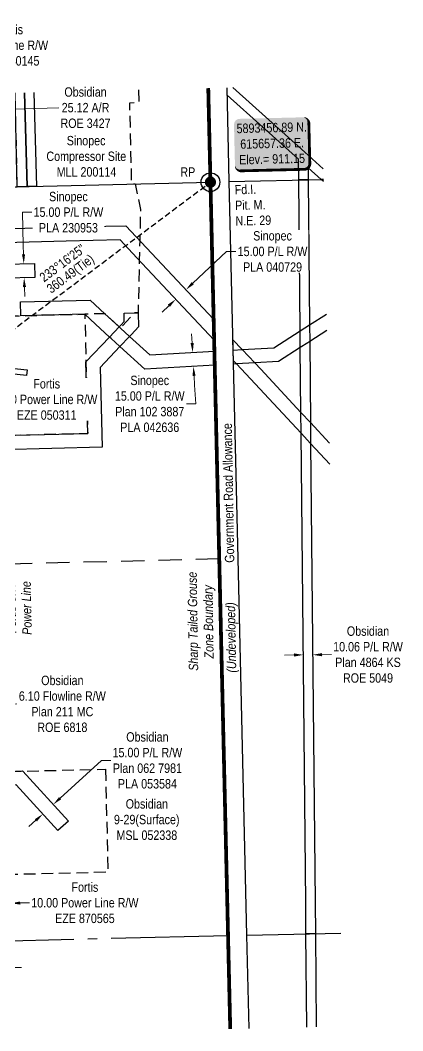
# Model space of a CAD drawing. Extents: x 614480 to 617433, y 5892532 to 5894399.
# Drawn here: x 615454 to 615863, y 5892552 to 5893630 of the extents above; entities that cross this region are included whole.
import ezdxf
from ezdxf.enums import TextEntityAlignment as Align

# ---------------------------------------------------------------- set-up
doc = ezdxf.new("R2010")
doc.units = 0
doc.header["$LTSCALE"] = 5
doc.header["$PDSIZE"] = 0.5
for name, pattern in [('DASHDOT2', [12.7, 6.35, -3.175, 0, -3.175]), ('foc-ACCESSROAD', [3.75, 2.5, -1.25]), ('foc-LSD', [8, 5, -3]), ('foc-QUARTERLINE', [33, 25, -3, 2, -3]), ('foc-TIELINE', [1.875, 1.25, -0.625])]:
    doc.linetypes.add(name, pattern=pattern)
doc.layers.get('Defpoints').update_dxf_attribs({"color": 9})
for name, color, linetype in [('35', 37, 'Continuous'), ('AS-POWER-T', 104, 'Continuous'), ('AS-WILDLIFE', 131, 'DASHDOT2'), ('AS-WILDLIFE-BLOCK', 131, 'Continuous'), ('C-RW', 13, 'Continuous'), ('C-WS', 13, 'foc-ACCESSROAD'), ('DAB_APPL', 7, 'Continuous'), ('DETAIL-T', 7, 'Continuous'), ('F-RW', 190, 'Continuous'), ('F-WS', 190, 'foc-ACCESSROAD'), ('L-BD', 7, 'Continuous'), ('L-MON', 1, 'Continuous'), ('L-QSEC', 8, 'foc-QUARTERLINE'), ('L-ROAD-T', 7, 'Continuous'), ('L-SEC', 7, 'Continuous'), ('L-SECTION-LSD', 7, 'foc-LSD'), ('L-TIE', 7, 'foc-TIELINE')]:
    doc.layers.add(name, color=color, linetype=linetype)
for name, color, linetype, lineweight in [('C-AR-T', 13, 'Continuous', 9), ('C-RW-T', 13, 'Continuous', 9), ('C-WS-T', 13, 'Continuous', 9), ('F-EZE-T', 190, 'Continuous', 9), ('F-RW-T', 190, 'Continuous', 9), ('F-WS-T', 190, 'Continuous', 9), ('T-TEXT', 48, 'Continuous', 18)]:
    doc.layers.add(name, color=color, linetype=linetype, lineweight=lineweight)
doc.styles.add('80', font='ARIALN.TTF', dxfattribs={"height": 10})
doc.styles.add('80CG', font='ARIALN.TTF', dxfattribs={"height": 10})
doc.styles.add('80L', font='ARIALN.TTF', dxfattribs={"height": 10})
doc.styles.add('80LS', font='ARIALNI.TTF', dxfattribs={"height": 10})
doc.styles.get("Standard").update_dxf_attribs({"font": 'ARIALN.TTF'})
doc.dimstyles.new('Compass 5 000', dxfattribs={"dimscale": 5, "dimtxt": 9, "dimasz": 2, "dimexe": 0.2, "dimexo": 0.0625, "dimgap": 0.5, "dimtad": 0, "dimtih": 1, "dimtoh": 1, "dimzin": 0, "dimdsep": 46, "dimtxsty": '80CG', "dimcen": 0.1, "dimse1": 1, "dimse2": 1, "dimclrd": 256, "dimclrt": 256, "dimaunit": 1, "dimadec": 4, "dimazin": 0, "dimtfac": 0.06, "dimtofl": 0, "dimtmove": 0, "dimatfit": 1, "dimfxl": 0.2, "dimtolj": 1, "dimtzin": 0, "dimlwd": -1, "dimarcsym": 0})

# ---------------------------------------------------------------- blocks, each defined once
blk = doc.blocks.new('*D601')
at = {"layer": 'C-AR-T', "transparency": 16777216}
for p, q in [((615402.7, 5892617.9), (615389.2, 5892617.6)), ((615445.5, 5892618.9), (615455.5, 5892619.2))]:
    blk.add_line(p, q, dxfattribs=at)
for points in [[(615402.6, 5892619.6), (615402.7, 5892616.3), (615412.7, 5892618.2)], [(615445.5, 5892620.6), (615445.6, 5892617.3), (615435.5, 5892618.7)]]:
    blk.add_solid(points, dxfattribs=at)
at = {"layer": 'Defpoints', "color": 0, "transparency": 16777216}
for p in [(615412.5, 5892624.6), (615412.7, 5892618.2), (615435.4, 5892625.2)]:
    blk.add_point(p, dxfattribs=at)
at = {"layer": 'C-AR-T', "transparency": 16777216, "insert": (615360.7, 5892617.6), "char_height": 10, "attachment_point": 5, "style": '80CG'}
blk.add_mtext('\\A1;Obsidian\\P25.12 A/R\\PROE 3429', dxfattribs=at)
blk = doc.blocks.new('*D602')
at = {"layer": 'C-AR-T', "transparency": 16777216}
for p, q in [((615388.5, 5893533.3), (615378.6, 5893533)), ((615433.7, 5893534.6), (615495.4, 5893536.4))]:
    blk.add_line(p, q, dxfattribs=at)
for points in [[(615388.5, 5893534.9), (615388.6, 5893531.6), (615398.5, 5893533.6)], [(615433.6, 5893536.2), (615433.7, 5893532.9), (615423.7, 5893534.3)]]:
    blk.add_solid(points, dxfattribs=at)
at = {"layer": 'Defpoints', "color": 0, "transparency": 16777216}
for p in [(615423.7, 5893534.3), (615398.8, 5893524), (615424, 5893524.8)]:
    blk.add_point(p, dxfattribs=at)
at = {"layer": 'C-AR-T', "transparency": 16777216, "insert": (615523.9, 5893536.4), "char_height": 10, "attachment_point": 5, "style": '80CG'}
blk.add_mtext('\\A1;Obsidian\\P25.12 A/R\\PROE 3427', dxfattribs=at)
blk = doc.blocks.new('*D604')
at = {"layer": 'C-RW-T', "transparency": 16777216}
for p, q in [((615496.7, 5892799.7), (615540.9, 5892840)), ((615540.9, 5892840), (615550.9, 5892840)), ((615470.8, 5892776.1), (615463.4, 5892769.4))]:
    blk.add_line(p, q, dxfattribs=at)
for points in [[(615495.6, 5892800.9), (615497.8, 5892798.5), (615489.3, 5892792.9)], [(615469.7, 5892777.3), (615472, 5892774.9), (615478.2, 5892782.8)]]:
    blk.add_solid(points, dxfattribs=at)
at = {"layer": 'Defpoints', "color": 0, "transparency": 16777216}
for p in [(615479.9, 5892803.3), (615468.8, 5892793.2), (615489.3, 5892792.9)]:
    blk.add_point(p, dxfattribs=at)
at = {"layer": 'C-RW-T', "transparency": 16777216, "insert": (615590, 5892840), "char_height": 10, "attachment_point": 5, "style": '80CG'}
blk.add_mtext('\\A1;Obsidian\\P15.00 P/L R/W\\PPlan 062 7981\\PPLA 053584', dxfattribs=at)
blk = doc.blocks.new('*D605')
at = {"layer": 'C-RW-T', "transparency": 16777216}
for p, q in [((615414.3, 5892899.6), (615404.4, 5892899.4)), ((615440.4, 5892900.1), (615450.4, 5892900.3))]:
    blk.add_line(p, q, dxfattribs=at)
for points in [[(615414.3, 5892901.3), (615414.4, 5892897.9), (615424.3, 5892899.8)], [(615440.4, 5892901.8), (615440.5, 5892898.4), (615430.4, 5892899.9)]]:
    blk.add_solid(points, dxfattribs=at)
at = {"layer": 'Defpoints', "color": 0, "transparency": 16777216}
for p in [(615424.3, 5892902), (615430.4, 5892902.1), (615430.4, 5892899.9)]:
    blk.add_point(p, dxfattribs=at)
at = {"layer": 'C-RW-T', "transparency": 16777216, "insert": (615499.1, 5892900.3), "char_height": 10, "attachment_point": 5, "style": '80CG'}
blk.add_mtext('\\A1;Obsidian\\P6.10 Flowline R/W\\PPlan 211 MC\\PROE 6818', dxfattribs=at)
blk = doc.blocks.new('*D607')
at = {"layer": 'C-RW-T', "transparency": 16777216}
for p, q in [((615746.6, 5892952.5), (615736.6, 5892952.4)), ((615776.6, 5892952.8), (615786.6, 5892952.9))]:
    blk.add_line(p, q, dxfattribs=at)
for points in [[(615746.5, 5892954.2), (615746.6, 5892950.8), (615756.6, 5892952.6)], [(615776.6, 5892954.5), (615776.6, 5892951.1), (615766.6, 5892952.7)]]:
    blk.add_solid(points, dxfattribs=at)
at = {"layer": 'Defpoints', "color": 0, "transparency": 16777216}
for p in [(615756.4, 5892965.4), (615766.5, 5892965.5), (615766.6, 5892952.7)]:
    blk.add_point(p, dxfattribs=at)
at = {"layer": 'C-RW-T', "transparency": 16777216, "insert": (615825.7, 5892952.9), "char_height": 10, "attachment_point": 5, "style": '80CG'}
blk.add_mtext('\\A1;Obsidian\\P10.06 P/L R/W\\PPlan 4864 KS\\PROE 5049', dxfattribs=at)
blk = doc.blocks.new('*D611')
at = {"layer": 'Defpoints', "color": 0, "transparency": 16777216}
for p in [(615434, 5892691.1), (615444, 5892691.3), (615444.1, 5892687.6)]:
    blk.add_point(p, dxfattribs=at)
at = {"layer": 'F-EZE-T', "transparency": 16777216}
for p, q in [((615424.1, 5892687.2), (615414.1, 5892687)), ((615454.1, 5892687.9), (615464.1, 5892688.1))]:
    blk.add_line(p, q, dxfattribs=at)
for points in [[(615424, 5892688.9), (615424.1, 5892685.6), (615434.1, 5892687.4)], [(615454, 5892689.5), (615454.1, 5892686.2), (615444.1, 5892687.6)]]:
    blk.add_solid(points, dxfattribs=at)
at = {"layer": 'F-EZE-T', "transparency": 16777216, "insert": (615523.2, 5892688.1), "char_height": 10, "attachment_point": 5, "style": '80CG'}
blk.add_mtext('\\A1;Fortis\\P10.00 Power Line R/W\\PEZE 870565', dxfattribs=at)
blk = doc.blocks.new('*D612')
at = {"layer": 'Defpoints', "color": 0, "transparency": 16777216}
for p in [(615408.3, 5893290.9), (615408.6, 5893285.9), (615412.9, 5893286.1)]:
    blk.add_point(p, dxfattribs=at)
at = {"layer": 'F-EZE-T', "transparency": 16777216}
for p, q in [((615412.1, 5893301.1), (615411.6, 5893311.1)), ((615413.4, 5893276.2), (615416.1, 5893225.1)), ((615416.1, 5893225.1), (615426.1, 5893225.1))]:
    blk.add_line(p, q, dxfattribs=at)
for points in [[(615413.8, 5893301.2), (615410.4, 5893301), (615412.6, 5893291.1)], [(615415.1, 5893276.3), (615411.7, 5893276.1), (615412.9, 5893286.1)]]:
    blk.add_solid(points, dxfattribs=at)
at = {"layer": 'F-EZE-T', "transparency": 16777216, "insert": (615482.4, 5893225.1), "char_height": 10, "attachment_point": 5, "style": '80CG', "bg_fill": 3, "box_fill_scale": 1.1, "bg_fill_color": 256, "bg_fill_true_color": 13158600, "bg_fill_transparency": 0}
blk.add_mtext('\\A1;Fortis\\P5.00 Power Line R/W\\PEZE 050311', dxfattribs=at)
blk = doc.blocks.new('*D621')
at = {"layer": 'Defpoints', "color": 0, "transparency": 16777216}
for p in [(615652.7, 5893276.1), (615639.2, 5893260.3), (615653.6, 5893261.2)]:
    blk.add_point(p, dxfattribs=at)
at = {"layer": 'F-RW-T', "transparency": 16777216}
for p, q in [((615637.8, 5893285.3), (615637.2, 5893295.3)), ((615639.8, 5893250.3), (615640.4, 5893240.4)), ((615641.6, 5893220.4), (615640.4, 5893240.4)), ((615631.6, 5893220.4), (615641.6, 5893220.4))]:
    blk.add_line(p, q, dxfattribs=at)
for points in [[(615639.5, 5893285.4), (615636.1, 5893285.2), (615638.4, 5893275.3)], [(615641.5, 5893250.4), (615638.2, 5893250.2), (615639.2, 5893260.3)]]:
    blk.add_solid(points, dxfattribs=at)
at = {"layer": 'F-RW-T', "transparency": 16777216, "insert": (615592.5, 5893220.4), "char_height": 10, "attachment_point": 5, "style": '80CG'}
blk.add_mtext('\\A1;Sinopec\\P15.00 P/L R/W\\PPlan 102 3887\\PPLA 042636', dxfattribs=at)
blk = doc.blocks.new('*D622')
at = {"layer": 'Defpoints', "color": 0, "transparency": 16777216}
for p in [(615619.7, 5893354.4), (615608.8, 5893344.1), (615631.2, 5893342.2)]:
    blk.add_point(p, dxfattribs=at)
at = {"layer": 'F-RW-T', "transparency": 16777216}
for p, q in [((615638.5, 5893349.1), (615674.6, 5893383)), ((615674.6, 5893383), (615684.6, 5893383)), ((615612.9, 5893325.1), (615605.7, 5893318.3))]:
    blk.add_line(p, q, dxfattribs=at)
for points in [[(615637.3, 5893350.3), (615639.6, 5893347.9), (615631.2, 5893342.2)], [(615611.8, 5893326.3), (615614.1, 5893323.9), (615620.2, 5893332)]]:
    blk.add_solid(points, dxfattribs=at)
at = {"layer": 'F-RW-T', "transparency": 16777216, "insert": (615723.7, 5893383), "char_height": 10, "attachment_point": 5, "style": '80CG', "bg_fill": 3, "box_fill_scale": 1.1, "bg_fill_color": 256, "bg_fill_true_color": 13158600, "bg_fill_transparency": 0}
blk.add_mtext('\\A1;Sinopec\\P15.00 P/L R/W\\PPLA 040729', dxfattribs=at)
blk = doc.blocks.new('*D626')
at = {"layer": 'Defpoints', "color": 0, "transparency": 16777216}
for p in [(615456.4, 5893369.9), (615457.9, 5893369.9), (615456.8, 5893354.9)]:
    blk.add_point(p, dxfattribs=at)
at = {"layer": 'F-RW-T', "transparency": 16777216}
for p, q in [((615466.5, 5893424.9), (615456.5, 5893424.9)), ((615456.5, 5893424.9), (615457.4, 5893389.9)), ((615457.7, 5893379.9), (615457.4, 5893389.9)), ((615458.6, 5893344.9), (615458.9, 5893334.9))]:
    blk.add_line(p, q, dxfattribs=at)
for points in [[(615459.3, 5893380), (615456, 5893379.9), (615457.9, 5893369.9)], [(615460.3, 5893345), (615456.9, 5893344.9), (615458.3, 5893354.9)]]:
    blk.add_solid(points, dxfattribs=at)
at = {"layer": 'F-RW-T', "transparency": 16777216, "insert": (615505.6, 5893424.9), "char_height": 10, "attachment_point": 5, "style": '80CG', "bg_fill": 3, "box_fill_scale": 1.1, "bg_fill_color": 256, "bg_fill_true_color": 13158600, "bg_fill_transparency": 0}
blk.add_mtext('\\A1;Sinopec\\P15.00 P/L R/W\\PPLA 230953', dxfattribs=at)
blk = doc.blocks.new('fdia')
at = {"color": 255, "const_width": 1}
blk.add_lwpolyline([(-0.5, 0, 1), (0.5, 0, 1)], format="xyb", close=True, dxfattribs=at)
blk = doc.blocks.new('Fdiaa')
blk.add_blockref('fdia', (0, 0))
blk = doc.blocks.new('fdib')
at = {"color": 1, "const_width": 1.6}
blk.add_lwpolyline([(-0.4, 0, 1), (0.4, 0, 1)], format="xyb", close=True, dxfattribs=at)
at = {"color": 1}
blk.add_circle((0, 0), 0.8, dxfattribs=at)
blk = doc.blocks.new('Fdibb')
blk.add_blockref('fdib', (0, 0))
blk = doc.blocks.new('fdicc')
for name in ['Fdibb', 'Fdiaa']:
    blk.add_blockref(name, (0, 0))
blk = doc.blocks.new('FDI')
blk.add_blockref('fdicc', (0, 0))
blk = doc.blocks.new('*U655')
h = blk.add_hatch(color=254)
edge = h.paths.add_edge_path()
edge.add_line((-34, -28.5), (34, -28.5))
edge.add_arc((34, -22.5), 6, 270, 360)
edge.add_line((40, -22.5), (40, 21))
edge.add_arc((34, 21), 6, 0, 90)
edge.add_line((34, 27), (-34, 27))
edge.add_arc((-34, 21), 6, 90, 180)
edge.add_line((-40, 21), (-40, -22.5))
edge.add_arc((-34, -22.5), 6, 180, 270)
at = {"color": 1, "flags": 128}
blk.add_lwpolyline([(-34, -28.5, 3, 3, 0), (34, -28.5, 3, 3, 0.414214), (40, -22.5, 3, 3, 0), (40, 21, 3, 0, 0.414214), (34, 27, 0, 0, 0), (-34, 27, 0, 0, 0.414214), (-40, 21, 0, 0, 0), (-40, -22.5, 0, 3, 0.414214)], format="xyseb", close=True, dxfattribs=at)
blk.add_lwpolyline([(-26.5, 0, 0, 10, 0), (0, 0, 5, 5, 0)], format="xyseb", dxfattribs=at)
at = {"color": 1, "style": '80'}
blk.add_attdef('ENTER_TEXT_001', (-36, -5), '', height=10, dxfattribs=at)

msp = doc.modelspace()

# ---------------------------------------------------------------- linework, layer by layer
at = {"layer": '35', "color": 3}
msp.add_circle((615657.357, 5893456.894), 10, dxfattribs=at)
at = {"layer": 'AS-WILDLIFE', "const_width": 4, "flags": 128}
msp.add_lwpolyline([(615655.009, 5893557.25), (615657.357, 5893456.894), (615676.172, 5892652.825), (615678.495, 5892553.553)], dxfattribs=at)
at = {"layer": 'C-RW', "flags": 128}
for points in [[(615778.133, 5893459.946), (615775.565, 5893459.884), (615761.588, 5893472.397), (615761.712, 5893459.547), (615751.66, 5893459.302), (615751.445, 5893481.484), (615675.301, 5893549.683), (615675.112, 5893557.748)], [(615681.197, 5893557.899), (615758.153, 5893488.975), (615777.873, 5893471.31)], [(615778.188, 5893457.537), (615775.565, 5893459.884), (615778.133, 5893459.946)], [(615423.901, 5893260.694), (615461.669, 5893256.672), (615460.958, 5893250.61), (615424.016, 5893254.552)], [(615760.386, 5892555.594), (615759.426, 5892654.961), (615769.48, 5892655.205), (615770.44, 5892555.844)]]:
    msp.add_lwpolyline(points, dxfattribs=at)
for points in [[(615769.48, 5892655.205), (615759.426, 5892654.961), (615759.105, 5892688.171), (615754.27, 5893189.022), (615754.056, 5893211.233), (615753.386, 5893280.557), (615753.21, 5893298.253), (615751.66, 5893459.302), (615761.712, 5893459.547), (615763.209, 5893304.642), (615763.38, 5893286.941), (615764.216, 5893200.359), (615764.431, 5893178.147), (615769.161, 5892688.268), (615769.48, 5892655.205)], [(615456.456, 5892828.976), (615456.892, 5892828.498), (615505.553, 5892775.137), (615494.454, 5892765.135), (615449.898, 5892813.827), (615441.449, 5892813.321), (615435.571, 5892813.218), (615432.037, 5892813.21), (615431.446, 5892813.089), (615425.953, 5892813), (615425.641, 5892827.992), (615431.135, 5892827.931), (615431.731, 5892827.982), (615435.205, 5892827.976), (615441.137, 5892828.173), (615456.456, 5892828.976)]]:
    msp.add_lwpolyline(points, close=True, dxfattribs=at)
at = {"layer": 'C-WS', "flags": 128}
for points in [[(615420.627, 5893331.348), (615420.884, 5893320.048), (615422.577, 5893320.092), (615422.725, 5893313.602), (615424.05, 5893313.635), (615434.051, 5893313.875), (615439.039, 5893313.996), (615453.261, 5893314.322), (615454.896, 5893314.377), (615523.125, 5893316.056), (615524.368, 5893265.221), (615526.236, 5893188.8), (615433.617, 5893186.514), (615425.251, 5893186.307), (615423.615, 5893186.267), (615423.93, 5893171.263), (615431.135, 5892827.918), (615431.447, 5892813.049), (615434.931, 5892646.997), (615430.902, 5892646.897), (615428.839, 5892646.847), (615411.994, 5892646.432), (615408.179, 5892807.407), (615407.584, 5892832.546), (615407.347, 5892842.549), (615402.785, 5893035.044), (615400.846, 5893100.48), (615400.378, 5893120.475), (615399.301, 5893170.684), (615398.979, 5893185.689), (615397.369, 5893251.64), (615397.081, 5893263.474), (615396.881, 5893271.654), (615396.675, 5893278.469), (615396.517, 5893285.286), (615396.401, 5893290.279), (615395.88, 5893312.828), (615395.472, 5893330.643), (615394.098, 5893391.038), (615393.757, 5893406.032), (615392.972, 5893440.587), (615392.746, 5893450.528), (615394.684, 5893450.576), (615398.839, 5893450.677), (615400.603, 5893450.721), (615417.902, 5893451.144), (615418.126, 5893441.286), (615418.47, 5893426.189), (615418.912, 5893406.751), (615419.253, 5893391.755), (615420.21, 5893349.666), (615420.551, 5893334.662), (615420.627, 5893331.348)], [(615545.177, 5892830.697), (615547.916, 5892720.721), (615443.446, 5892718.135), (615437.936, 5892717.998), (615435.577, 5892812.988), (615435.205, 5892827.976), (615441.139, 5892828.103), (615455.682, 5892828.468), (615545.177, 5892830.697)]]:
    msp.add_lwpolyline(points, close=True, dxfattribs=at)
at = {"layer": 'DAB_APPL', "flags": 128}
msp.add_lwpolyline([(615655.009, 5893557.25), (615657.354, 5893457.011), (615660.777, 5893310.744), (615661.303, 5893288.271), (615661.575, 5893276.658), (615661.926, 5893261.645), (615676.169, 5892652.942), (615678.495, 5892553.553)], dxfattribs=at)
at = {"layer": 'F-RW', "flags": 128}
for points in [[(615461.439, 5893452.209), (615450.966, 5893451.953), (615450.616, 5893466.961), (615448.677, 5893552.138)], [(615468.773, 5893552.636), (615471.441, 5893452.454), (615461.439, 5893452.209), (615458.771, 5893552.388)], [(615458.771, 5893552.388), (615461.439, 5893452.209)], [(615436.949, 5893407.267), (615502.843, 5893409.152), (615567.107, 5893410.392), (615578.09, 5893398.709), (615578.09, 5893398.709), (615660.777, 5893310.744), (615661.303, 5893288.271), (615578.64, 5893376.211), (615560.736, 5893395.258), (615503.064, 5893394.144), (615437.285, 5893392.269)], [(615433.617, 5893186.514), (615526.236, 5893188.8), (615524.368, 5893265.221), (615549.543, 5893291.716), (615559.883, 5893302.597), (615562.067, 5893304.895), (615565.297, 5893308.294), (615565.071, 5893317.096), (615576.074, 5893317.367), (615580.076, 5893317.466), (615580.459, 5893302.463), (615572.946, 5893294.556), (615570.951, 5893292.457), (615560.611, 5893281.575), (615539.523, 5893259.384)], [(615781.822, 5893298.723), (615763.38, 5893286.942), (615761.288, 5893285.605), (615753.386, 5893280.558), (615729.923, 5893265.571), (615704.613, 5893264.11), (615685.076, 5893262.981), (615682.014, 5893262.805), (615681.931, 5893266.327), (615681.663, 5893277.817), (615691.21, 5893278.369), (615725.146, 5893280.328), (615753.209, 5893298.253), (615763.209, 5893304.642), (615781.42, 5893316.275)], [(615785.087, 5893156.04), (615764.431, 5893178.147), (615754.27, 5893189.022), (615700.077, 5893247.023), (615685.076, 5893262.981), (615681.931, 5893266.327), (615681.663, 5893277.817), (615681.406, 5893288.799), (615691.21, 5893278.369), (615704.613, 5893264.11), (615711.028, 5893257.286), (615754.056, 5893211.234), (615764.217, 5893200.36), (615784.571, 5893178.575)], [(615539.523, 5893259.384), (615541.605, 5893174.166), (615433.932, 5893171.509), (615423.93, 5893171.263), (615417.836, 5893171.12), (615399.301, 5893170.684), (615384.342, 5893170.333), (615382.968, 5893226.579), (615368.533, 5893241.402), (615019.049, 5893220.407), (614868.777, 5893211.379), (614858.201, 5893198.365), (614761.585, 5893079.47)]]:
    msp.add_lwpolyline(points, dxfattribs=at)
for points in [[(615394.958, 5893353.25), (615373.412, 5893352.679), (615373.015, 5893367.668), (615394.617, 5893368.24), (615396.539, 5893368.291), (615402.582, 5893368.451), (615419.772, 5893368.907), (615422.81, 5893368.988), (615432.811, 5893369.253), (615437.798, 5893369.385), (615469.405, 5893370.222), (615469.802, 5893355.233), (615438.133, 5893354.394), (615433.147, 5893354.262), (615423.145, 5893353.997), (615420.113, 5893353.916), (615402.943, 5893353.461), (615396.877, 5893353.3), (615394.958, 5893353.25)], [(615544.657, 5893316.593), (615559.883, 5893302.597), (615561.297, 5893301.297), (615570.951, 5893292.457), (615592.574, 5893272.655), (615661.575, 5893276.658), (615661.926, 5893261.645), (615587.113, 5893257.305), (615560.611, 5893281.575), (615551.15, 5893290.238), (615549.543, 5893291.716), (615534.5, 5893305.543), (615523.125, 5893316.056), (615454.895, 5893314.396), (615454.379, 5893329.435), (615528.756, 5893331.208), (615544.657, 5893316.593)]]:
    msp.add_lwpolyline(points, close=True, dxfattribs=at)
at = {"layer": 'F-WS', "flags": 128}
msp.add_lwpolyline([(615580.509, 5893555.404), (615580.837, 5893541.564), (615570.844, 5893541.325), (615572.893, 5893454.94), (615576.887, 5893455.038), (615582.588, 5893427.883), (615581.834, 5893394.726), (615581.347, 5893373.331), (615580.076, 5893317.466), (615576.036, 5893317.366), (615561.281, 5893301.34), (615559.887, 5893302.611), (615544.69, 5893316.576), (615523.125, 5893316.056), (615454.895, 5893314.414), (615453.259, 5893314.375), (615439.039, 5893314.014), (615434.051, 5893313.889), (615424.05, 5893313.636), (615422.725, 5893313.602), (615421.031, 5893313.557), (615420.884, 5893320.048), (615420.627, 5893331.348), (615420.551, 5893334.662), (615420.235, 5893348.568), (615423.266, 5893348.641), (615433.268, 5893348.882), (615438.254, 5893349.001), (615438.23, 5893350.07), (615437.285, 5893392.269), (615437.258, 5893393.472), (615436.949, 5893407.267), (615436.921, 5893408.477), (615436.516, 5893426.593), (615436.478, 5893428.297), (615431.493, 5893428.177), (615421.489, 5893427.937), (615418.432, 5893427.863), (615418.126, 5893441.286), (615417.902, 5893451.144), (615420.968, 5893451.219), (615425.759, 5893451.336), (615431.174, 5893451.469), (615435.956, 5893451.585), (615450.966, 5893451.953), (615450.616, 5893466.961), (615448.67, 5893552.138)], dxfattribs=at)
at = {"layer": 'L-QSEC', "flags": 128}
for points in [[(615676.169, 5892652.942), (614772.803, 5892630.733)], [(615696.273, 5892653.431), (615796.532, 5892655.869)]]:
    msp.add_lwpolyline(points, dxfattribs=at)
at = {"layer": 'L-SEC', "flags": 128}
for points in [[(615655.009, 5893557.25), (615657.354, 5893457.011)], [(615677.457, 5893457.501), (615675.111, 5893557.748)], [(614809.501, 5893436.447), (615255.012, 5893447.176), (615657.354, 5893457.011)], [(615657.354, 5893457.011), (615666.762, 5893054.976), (615676.169, 5892652.942)], [(615677.457, 5893457.501), (615778.133, 5893459.953)], [(615696.273, 5892653.431), (615686.866, 5893055.466), (615677.457, 5893457.501)], [(615676.169, 5892652.942), (615678.495, 5892553.553)], [(615698.599, 5892554.054), (615696.273, 5892653.431)]]:
    msp.add_lwpolyline(points, dxfattribs=at)
at = {"layer": 'L-SECTION-LSD', "flags": 128}
msp.add_lwpolyline([(615666.762, 5893054.976), (614861.976, 5893035.241)], dxfattribs=at)

# ---------------------------------------------------------------- block references
at = {"layer": 'DETAIL-T', "color": 211}
ref = msp.add_blockref('*U655', (615723.002, 5893498.32), dxfattribs=dict(at, rotation=1.379503004874598))
ref.add_attrib('ENTER_TEXT_001', '5893456.89 N.', (615685.41, 5893509.19), dxfattribs={"layer": '0', "color": 1, "height": 10, "rotation": 1.379503, "style": '80'})
ref.add_attrib('ENTER_TEXT_002', '615657.36 E.', (615689.335, 5893492.573), dxfattribs={"layer": '0', "color": 1, "height": 10, "rotation": 1.379503, "style": '80'})
ref.add_attrib('ENTER_TEXT_003', 'Elev.= 911.15', (615688.124, 5893475.831), dxfattribs={"layer": '0', "color": 1, "height": 10, "rotation": 1.379503, "style": '80'})
at = {"layer": 'L-MON', "xscale": 5.00000000000002, "yscale": 5.00000000000002, "zscale": 5.00000000000002}
msp.add_blockref('FDI', (615657.357, 5893456.894), dxfattribs=at)

# ---------------------------------------------------------------- texts
at = {"layer": 'AS-POWER-T', "insert": (615439.865, 5892973.203), "char_height": 10, "attachment_point": 1, "rotation": 91.202343, "style": '80L'}
msp.add_mtext_dynamic_manual_height_columns('\\pi2.55341;{\\fArial Narrow|b0|i1|c0|p34;Fortis O/H\\P\\pi0.32626;Power Line}', width=57.1191, gutter_width=50, heights=[0], dxfattribs=at)
at = {"layer": 'AS-WILDLIFE-BLOCK', "insert": (615634.405, 5892927.287), "char_height": 10, "attachment_point": 1, "rotation": 90.868111, "style": '80L'}
msp.add_mtext_dynamic_manual_height_columns('\\pi8.23978;{\\fArial Narrow|b0|i1|c0|p34;Sharp Tailed Grouse \\P\\pi21.16952;Zone Boundary}', width=121.09074, gutter_width=50, heights=[0], dxfattribs=at)
at = {"layer": 'C-WS-T', "insert": (615550.806, 5892798.609), "char_height": 10, "attachment_point": 1, "style": '80L'}
msp.add_mtext_dynamic_manual_height_columns('\\pi15.98793;Obsidian\\P\\pi3.46405;9-29(Surface)\\P\\pi6.1073;MSL 052338', width=75.80941, gutter_width=50, heights=[0], dxfattribs=at)
at = {"layer": 'L-BD'}
for s, height, p in [('233°16\'25"', 9.9962, (615499.141, 5893370.732)), ('360.49(Tie)', 9.99621, (615507.66, 5893359.315))]:
    msp.add_text(s, height=height, rotation=36.726672, dxfattribs=at).set_placement(p, align=Align.MIDDLE_CENTER)
at = {"layer": 'L-ROAD-T', "style": '80L'}
msp.add_text('Government Road Allowance', height=10, rotation=91.029283, dxfattribs=at).set_placement((615676.53, 5893125.369), align=Align.MIDDLE_CENTER)
at = {"layer": 'T-TEXT', "style": '80LS'}
msp.add_text('(Undeveloped)', height=10, rotation=91.029283, dxfattribs=at).set_placement((615679.299, 5892971.206), align=Align.MIDDLE_CENTER)

# ---------------------------------------------------------------- dimensions: what is measured, and where the dimension line sits
at = {"layer": 'C-AR-T'}
for base, p1, p2, angle, text, picture, middle in [((615423.695, 5893534.292), (615398.817, 5893524.042), (615423.969, 5893524.765), 1.64664, 'Obsidian\\P25.12 A/R\\PROE 3427', '*D602', (615523.886, 5893536.352)), ((615412.664, 5892618.164), (615435.389, 5892625.178), (615412.511, 5892624.636), 181.357433, 'Obsidian\\P25.12 A/R\\PROE 3429', '*D601', (615360.69, 5892617.609))]:
    dim = msp.add_linear_dim(base=base, p1=p1, p2=p2, angle=angle, text=text, dimstyle='Compass 5 000', dxfattribs=at)
    dim.commit()
    dim.dimension.update_dxf_attribs({"geometry": picture, "text_midpoint": middle, "dimtype": 161})
at = {"layer": 'C-RW-T', "color": 5}
dim = msp.add_aligned_dim(p1=(615756.429, 5892965.424), p2=(615766.484, 5892965.521), distance=-12.813, text='Obsidian\\P10.06 P/L R/W\\PPlan 4864 KS\\PROE 5049', dimstyle='Compass 5 000', dxfattribs=at)
dim.commit()
dim.dimension.update_dxf_attribs({"geometry": '*D607', "text_midpoint": (615825.692, 5892952.902)})
at = {"layer": 'C-RW-T'}
dim = msp.add_aligned_dim(p1=(615424.307, 5892901.984), p2=(615430.391, 5892902.094), distance=-2.19, text='Obsidian\\P6.10 Flowline R/W\\PPlan 211 MC\\PROE 6818', dimstyle='Compass 5 000', dxfattribs=at)
dim.commit()
dim.dimension.update_dxf_attribs({"geometry": '*D605', "text_midpoint": (615499.145, 5892900.266)})
dim = msp.add_linear_dim(base=(615489.312, 5892792.947), p1=(615468.806, 5892793.164), p2=(615479.893, 5892803.275), angle=42.362211, text='Obsidian\\P15.00 P/L R/W\\PPlan 062 7981\\PPLA 053584', dimstyle='Compass 5 000', dxfattribs=at)
dim.commit()
dim.dimension.update_dxf_attribs({"geometry": '*D604', "text_midpoint": (615589.979, 5892839.985), "dimtype": 161})
at = {"layer": 'F-EZE-T'}
dim = msp.add_aligned_dim(p1=(615434.005, 5892691.103), p2=(615444.009, 5892691.313), distance=-3.67, text='Fortis\\P10.00 Power Line R/W\\PEZE 870565', dimstyle='Compass 5 000', dxfattribs=at)
dim.commit()
dim.dimension.update_dxf_attribs({"geometry": '*D611', "text_midpoint": (615523.222, 5892688.064)})
at = {"layer": 'F-RW-T'}
dim = msp.add_linear_dim(base=(615639.244, 5893260.329), p1=(615652.745, 5893276.146), p2=(615653.615, 5893261.163), angle=273.320519, text='Sinopec\\P15.00 P/L R/W\\PPlan 102 3887\\PPLA 042636', dimstyle='Compass 5 000', override={"dimtmove": 1}, dxfattribs=at)
dim.commit()
dim.dimension.update_dxf_attribs({"geometry": '*D621', "text_midpoint": (615635.469, 5893220.4), "dimtype": 161})

# ---------------------------------------------------------------- next in the draw order: texts
at = {"layer": '35', "color": 3, "insert": (615633.135, 5893467.766), "char_height": 10, "attachment_point": 5, "style": '80', "bg_fill": 3, "box_fill_scale": 1.15, "bg_fill_color": 256, "bg_fill_transparency": 0}
msp.add_mtext('RP', dxfattribs=at)
at = {"layer": 'F-WS-T', "insert": (615400.728, 5893624.734), "char_height": 10, "attachment_point": 1, "style": '80L', "bg_fill": 2}
msp.add_mtext_dynamic_manual_height_columns('\\pi27.75805;Fortis\\P\\pi0.48997;Power Line R/W\\P\\pi10.22394;EZE 040145', width=82.75348, gutter_width=50, heights=[0], dxfattribs=at)

# ---------------------------------------------------------------- next in the draw order: linework, layer by layer
at = {"layer": 'L-TIE'}
msp.add_line((615368.533, 5893241.402), (615657.357, 5893456.894), dxfattribs=at)

# ---------------------------------------------------------------- next in the draw order: dimensions: what is measured, and where the dimension line sits
at = {"layer": 'F-EZE-T', "color": 5}
dim = msp.add_linear_dim(base=(615412.882, 5893286.15), p1=(615408.316, 5893290.908), p2=(615408.579, 5893285.923), angle=273.02293, text='Fortis\\P5.00 Power Line R/W\\PEZE 050311', dimstyle='Compass 5 000', override={"dimtfill": 1}, dxfattribs=at)
dim.commit()
dim.dimension.update_dxf_attribs({"geometry": '*D612', "text_midpoint": (615482.447, 5893225.081), "dimtype": 161})
at = {"layer": 'F-RW-T'}
for base, p1, p2, angle, text, override, picture, middle in [((615457.938, 5893369.918), (615456.803, 5893354.889), (615456.406, 5893369.878), 91.518072, 'Sinopec\\P15.00 P/L R/W\\PPLA 230953', {"dimtmove": 1, "dimtfill": 1}, '*D626', (615460.767, 5893424.922)), ((615631.168, 5893342.243), (615608.787, 5893344.14), (615619.722, 5893354.419), 43.228824, 'Sinopec\\P15.00 P/L R/W\\PPLA 040729', {"dimtfill": 1}, '*D622', (615723.651, 5893383.038))]:
    dim = msp.add_linear_dim(base=base, p1=p1, p2=p2, angle=angle, text=text, dimstyle='Compass 5 000', override=override, dxfattribs=at)
    dim.commit()
    dim.dimension.update_dxf_attribs({"geometry": picture, "text_midpoint": middle, "dimtype": 161})

# ---------------------------------------------------------------- next in the draw order: texts
at = {"layer": 'F-WS-T', "insert": (615480.496, 5893506.249), "char_height": 10, "attachment_point": 1, "style": '80L', "bg_fill": 3, "box_fill_scale": 1.1, "bg_fill_color": 256, "bg_fill_transparency": 0}
msp.add_mtext_dynamic_manual_height_columns('\\pi23.32337;Sinopec\\P\\pi1.57712;Compressor Site\\P\\pi12.56961;MLL 200114', width=87.41754, gutter_width=50, heights=[0], dxfattribs=at)
at = {"layer": 'L-MON', "insert": (615683.136, 5893453.899), "char_height": 10, "attachment_point": 1, "rotation": 1.395627, "style": '80L'}
msp.add_mtext_dynamic_manual_height_columns('Fd.I. \\PPit. M.\\PN.E. 29', width=37.78759, gutter_width=50, heights=[0], dxfattribs=at)

doc.saveas('drawing.dxf')
